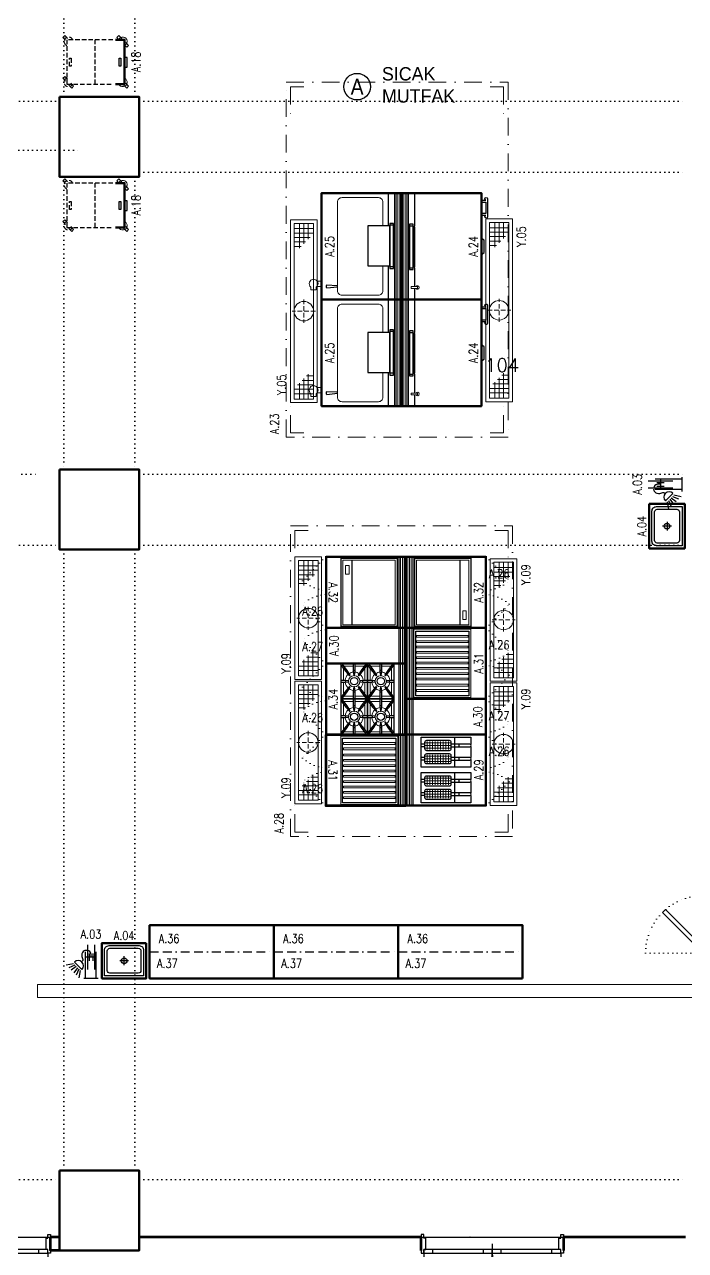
# Model space of a CAD drawing. Extents: x -228812 to 45006, y -308075 to -42938.
# Drawn here: x 31629 to 32373, y -47731 to -46350 of the extents above; entities that cross this region are included whole.
import ezdxf
from ezdxf.enums import TextEntityAlignment as Align

# ---------------------------------------------------------------- set-up
doc = ezdxf.new("R2010")
doc.units = 0
doc.header["$LTSCALE"] = 20
for name, pattern in [('BORDER', [1.75, 0.5, -0.25, 0.5, -0.25, 0, -0.25]), ('DASHDOTX2', [2, 1, -0.5, 0, -0.5]), ('DASHED', [0.75, 0.5, -0.25]), ('DASHED2', [0.375, 0.25, -0.125]), ('DOT', [0.25, 0, -0.25]), ('HIDDEN', [0.375, 0.25, -0.125])]:
    doc.linetypes.add(name, pattern=pattern)
doc.layers.get('0').update_dxf_attribs({"linetype": 'CONTINUOUS', "lineweight": 15})
doc.layers.get('DEFPOINTS').update_dxf_attribs({"linetype": 'CONTINUOUS'})
for name, color, linetype, lineweight in [('-DWG_ANA', 7, 'CONTINUOUS', 50), ('-DWG_ANA_1', 7, 'BORDER', 25), ('-DWG_DETAY1', 7, 'CONTINUOUS', 25), ('-DWG_DETAY2', 7, 'CONTINUOUS', 15), ('-DWG_DETAY4', 7, 'DOT', 18), ('DUVAR', 7, 'CONTINUOUS', 60), ('DVL-C', 7, 'DASHDOTX2', 20), ('KAPI', 32, 'CONTINUOUS', 25), ('kapi-acilis', 43, 'DOT', 15), ('KOLON', 7, 'CONTINUOUS', 50), ('NO', 7, 'CONTINUOUS', 30), ('PLAN', 253, 'CONTINUOUS', 15), ('yerizg-a', 7, 'CONTINUOUS', 15), ('yerizg-b', 7, 'CONTINUOUS', 9)]:
    doc.layers.add(name, color=color, linetype=linetype, lineweight=lineweight)
for name, color, linetype in [('BL-A', 1, 'CONTINUOUS'), ('BL-Y', 144, 'CONTINUOUS'), ('KAPILAR', 5, 'CONTINUOUS'), ('KIRIS', 9, 'DOT'), ('YAZI_BLM_1', 7, 'CONTINUOUS'), ('YAZI_BLM_2', 10, 'CONTINUOUS'), ('YRNO', 7, 'CONTINUOUS')]:
    doc.layers.add(name, color=color, linetype=linetype)
doc.styles.add('BLM_YAZI', font='stylu.ttf', dxfattribs={"width": 0.8})
doc.styles.add('OLC-50', font='romans.shx', dxfattribs={"width": 0.5, "height": 0.15})
doc.styles.add('ROMANS', font='romans.shx', dxfattribs={"width": 0.8})
doc.styles.get("Standard").update_dxf_attribs({"font": 'txttw.shx'})

# ---------------------------------------------------------------- blocks, each defined once
blk = doc.blocks.new('*U683')
at = {"color": 0}
for p, q in [((-157, 18), (-157, 95)), ((-3, 18), (-3, 95)), ((-147, 18), (-147, 14)), ((-90.1, 18), (-90.1, 14)), ((-70, 18), (-70, 14)), ((-13.1, 18), (-13.1, 14)), ((-80, 7.5), (-80, 7.5))]:
    blk.add_line(p, q, dxfattribs=at)
at = {"color": 0, "linetype": 'DOT', "ltscale": 20}
blk.add_line((-155, 0), (-5, 0), dxfattribs=at)
at = {"color": 16}
blk.add_lwpolyline([(-80, 7.5), (-80, 84)], dxfattribs=at)
at = {"color": 0, "lineweight": -3}
for points in [[(-160, 15), (-160, 18), (-157, 18), (-157, 14), (-155, 14), (-155, 1), (-157, 1), (-157, -3), (-160, -3), (-160, 0)], [(0, 15), (0, 18), (-3, 18), (-3, 14), (-5, 14), (-5, 1), (-3, 1), (-3, -3), (0, -3), (0, 0)]]:
    blk.add_lwpolyline(points, dxfattribs=at)
at = {"color": 0}
for points in [[(-157, 18), (-157, 14), (-80, 14), (-80, 18)], [(-80, 18), (-80, 14), (-3, 14), (-3, 18)]]:
    blk.add_lwpolyline(points, close=True, dxfattribs=at)
at = {"color": 16}
blk.add_circle((-80, 114), 30, dxfattribs=at)
at = {"color": 0}
for centre, start, end in [((-157, 18), 0, 90), ((-3, 18), 90, 180)]:
    blk.add_arc(centre, 77, start, end, dxfattribs=at)
at = {"color": 16, "style": 'OLC-50', "width": 0.45}
blk.add_attdef('POZ', text='', height=30, rotation=270, dxfattribs=at).set_placement((-80, 114), align=Align.MIDDLE_CENTER)
blk.add_attdef('YUK', text='', height=30, rotation=270, dxfattribs=at).set_placement((-90, 80), align=Align.TOP_LEFT)
blk.add_attdef('GEN', text='', height=30, rotation=270, dxfattribs=at).set_placement((-80, 80), align=Align.BOTTOM_LEFT)
at = {"style": 'OLC-50', "width": 0.5, "flags": 1}
for tag, p in [('KABLOK', (-188.3, -83.8)), ('KAMAHKOD', (-83.9, -83.8)), ('KAMAHNO', (-195.2, -120.6)), ('KAMAHAD', (-79.6, -120)), ('DUVKA', (-188.6, -156)), ('KARENK', (-82.6, -154.8)), ('KATIP', (-188.1, -194)), ('KASAMAL', (-83.9, -189.6)), ('KAMAL', (-188.7, -233)), ('KASARENK', (-83.5, -229)), ('MENFEZ', (-190, -268.9)), ('YANGIN', (-84.2, -266.9)), ('ACILYON', (-192.7, -303.5)), ('CEKIT', (-86.3, -303.2)), ('CARPTEK', (-195, -337.4)), ('FOTOSEL', (-86.8, -337.1)), ('PBAR', (-193.2, -371.1)), ('KONTROL', (-87, -371.1))]:
    blk.add_attdef(tag, p, '', height=30, dxfattribs=at)
blk = doc.blocks.new('KOLON90')
at = {"layer": 'KOLON', "color": 4}
blk.add_lwpolyline([(-45, 45), (45, 45), (45, -45), (-45, -45)], close=True, dxfattribs=at)
blk = doc.blocks.new('AMK200')
at = {"layer": '-DWG_ANA', "color": 0}
blk.add_lwpolyline([(0, -5), (0, -6), (0, -15), (50, -15), (50, -6), (50, -5)], dxfattribs=at)
at = {"layer": '-DWG_DETAY1', "color": 0, "linetype": 'HIDDEN'}
for points in [[(50, -2), (50, 50), (0, 50), (0, -2)], [(0, 18), (50, 18)]]:
    blk.add_lwpolyline(points, dxfattribs=at)
blk.add_lwpolyline([(20, 47), (29, 47), (29, 45), (20, 45)], close=True, dxfattribs=at)
at = {"layer": '-DWG_DETAY1', "color": 0, "linetype": 'Continuous'}
blk.add_lwpolyline([(20, -9), (29, -9), (29, -11), (20, -11)], close=True, dxfattribs=at)
at = {"layer": '-DWG_DETAY1', "color": 0}
blk.add_lwpolyline([(19, -15), (19, -18), (30, -18), (30, -15)], dxfattribs=at)
at = {"layer": '-DWG_DETAY2', "color": 0, "linetype": 'HIDDEN'}
for points in [[(-1.4, 47.6), (-4.5, 44.5), (-2.4, 42.4), (0.8, 45.5)], [(3.4, 51.4), (6.5, 54.5), (8.6, 52.4), (5.5, 49.2)], [(49.4, 51.4), (52.5, 54.5), (54.6, 52.4), (51.5, 49.2)], [(49.4, -9.6), (52.5, -6.5), (54.6, -8.6), (51.5, -11.8)], [(-1.4, -14.4), (-4.5, -17.5), (-2.4, -19.6), (0.8, -16.5)], [(44.6, -14.4), (41.5, -17.5), (43.6, -19.6), (46.8, -16.5)]]:
    blk.add_lwpolyline(points, dxfattribs=at)
for centre, start, end in [((2, 48), 23.5782, 246.4218), ((48, 48), 293.5782, 156.4218)]:
    blk.add_arc(centre, 5, start, end, dxfattribs=at)
at = {"layer": '-DWG_DETAY2', "color": 0}
for centre, start, end in [((2, -13), 113.5782, 336.4218), ((48, -13), 203.5782, 66.4218)]:
    blk.add_arc(centre, 5, start, end, dxfattribs=at)
at = {"layer": 'NO', "linetype": 'Continuous', "style": 'ROMANS', "width": 0.8}
blk.add_attdef('NO', text='', height=10, dxfattribs=at).set_placement((25, -28), align=Align.MIDDLE)
blk = doc.blocks.new('jb-ta2')
at = {"layer": 'YAZI_BLM_1'}
blk.add_circle((0, 0), 15, dxfattribs=at)
at = {"layer": 'YAZI_BLM_1', "style": 'BLM_YAZI'}
for s, p in [('SICAK', (28, 7)), ('MUTFAK', (28, -18))]:
    blk.add_text(s, height=15, dxfattribs=at).set_placement(p)
at = {"layer": 'YAZI_BLM_2', "style": 'BLM_YAZI', "width": 0.9}
blk.add_text('A', height=18, dxfattribs=at).set_placement((0, 0), align=Align.MIDDLE)
blk = doc.blocks.new('9-t12')
at = {"layer": '-DWG_ANA', "color": 0}
blk.add_lwpolyline([(0, 0), (120, 0), (120, -90), (0, -90)], close=True, dxfattribs=at)
at = {"layer": '-DWG_DETAY1', "color": 0}
blk.add_lwpolyline([(0, -8), (120, -8)], dxfattribs=at)
at = {"layer": '-DWG_DETAY2', "color": 0}
for points in [[(0, -2), (120, -2)], [(0, -4), (120, -4)], [(0, -6), (120, -6)]]:
    blk.add_lwpolyline(points, dxfattribs=at)
blk = doc.blocks.new('9RG250')
at = {"layer": '-DWG_DETAY1', "color": 0}
for points in [[(34, -13), (85, -13), (85, -9), (34, -9)], [(37, -13), (37, -38), (82, -38), (82, -13)]]:
    blk.add_lwpolyline(points, close=True, dxfattribs=at)
for points in [[(36, -9), (36, -13)], [(83, -9), (83, -13)], [(1, -15), (36, -15)], [(83, -15), (120, -15)]]:
    blk.add_lwpolyline(points, dxfattribs=at)
blk.add_lwpolyline([(106.7, -84.2), (105.4, -72.2), (104.4, -72.2), (103.7, -84.3, 0.405494)], format="xyb", close=True, dxfattribs=at)
at = {"layer": '-DWG_DETAY2', "color": 0}
for points in [[(35, -21), (10, -21, 0.414214), (5, -26), (5, -67, 0.414214), (10, -72)], [(37, -21), (35, -21, 0.372792)], [(75, -72), (110, -72, 0.414214), (115, -67), (115, -26, 0.414214), (110, -21), (85, -21), (82, -21, 0.369968)], [(9, -72), (14, -72, 0.497056)], [(14, -72), (75, -72, 0.305567)]]:
    blk.add_lwpolyline(points, format="xyb", dxfattribs=at)
for points in [[(99, -90), (99, -95)], [(105, -95), (105, -90)], [(106, -96), (109, -96), (109, -102), (106, -102)]]:
    blk.add_lwpolyline(points, dxfattribs=at)
blk.add_arc((102, -99), 5, 36.8699, 323.1301, dxfattribs=at)
at = {"layer": 'PLAN', "color": 0, "linetype": 'Continuous'}
blk.add_blockref('9-t12', (0, 0), dxfattribs=at)
at = {"layer": 'NO', "linetype": 'Continuous', "style": 'ROMANS', "width": 0.8}
blk.add_attdef('NO', text='', height=10, dxfattribs=at).set_placement((60, -81), align=Align.MIDDLE)
blk = doc.blocks.new('9DG120')
at = {"layer": '-DWG_DETAY1', "color": 0}
for points in [[(34, -13), (85, -13), (85, -9), (34, -9)], [(37, -13), (37, -15), (82, -15), (82, -13)]]:
    blk.add_lwpolyline(points, close=True, dxfattribs=at)
for points in [[(36, -9), (36, -13)], [(83, -9), (83, -13)], [(0, -15), (12.7, -15)], [(14.7, -15), (36, -15)], [(83, -15), (120, -15)], [(51, -90), (53, -93), (67, -93), (69, -90)]]:
    blk.add_lwpolyline(points, dxfattribs=at)
at = {"layer": '-DWG_DETAY1', "color": 0, "linetype": 'Continuous'}
blk.add_lwpolyline([(112, -90), (112, -95, -1.618034), (114, -97), (94, -97, -2.414214), (95, -95), (95, -90)], format="xyb", dxfattribs=at)
blk.add_lwpolyline([(110, -90), (110, -95), (97, -95), (97, -90)], dxfattribs=at)
at = {"layer": '-DWG_DETAY2', "color": 0}
blk.add_lwpolyline([(12.7, -11), (12.7, -18), (14.7, -18), (14.7, -11), (12.7, -11)], dxfattribs=at)
blk.add_lwpolyline([(12.7, -11), (12.7, -18), (14.7, -18), (14.7, -11), (12.7, -11)], dxfattribs=at)
blk.add_arc((13.7, -18), 2, 120, 60, dxfattribs=at)
blk.add_arc((13.7, -18), 2, 120, 60, dxfattribs=at)
at = {"layer": 'PLAN', "color": 0, "linetype": 'Continuous'}
blk.add_blockref('9-t12', (0, 0), dxfattribs=at)
at = {"layer": 'NO', "linetype": 'Continuous', "style": 'ROMANS', "width": 0.8}
blk.add_attdef('NO', text='', height=10, dxfattribs=at).set_placement((60, -81), align=Align.MIDDLE)
blk = doc.blocks.new('9-t4')
at = {"layer": '-DWG_ANA', "color": 0}
blk.add_lwpolyline([(0, 0), (40, 0), (40, -90), (0, -90)], close=True, dxfattribs=at)
at = {"layer": '-DWG_DETAY1', "color": 0}
blk.add_lwpolyline([(0, -8), (40, -8)], dxfattribs=at)
at = {"layer": '-DWG_DETAY2', "color": 0}
for points in [[(0, -2), (40, -2)], [(0, -4), (40, -4)], [(0, -6), (40, -6)]]:
    blk.add_lwpolyline(points, dxfattribs=at)
blk = doc.blocks.new('9TN100')
at = {"layer": 'PLAN', "color": 0, "linetype": 'Continuous'}
blk.add_blockref('9-t4', (0, 0), dxfattribs=at)
at = {"layer": 'NO', "linetype": 'Continuous', "style": 'ROMANS', "width": 0.8}
blk.add_attdef('NO', text='', height=10, dxfattribs=at).set_placement((20, -81), align=Align.MIDDLE)
blk = doc.blocks.new('9-OG')
at = {"layer": '-DWG_DETAY1', "color": 0}
blk.add_lwpolyline([(20, 15), (-20, 15), (-20, -15), (20, -15)], close=True, dxfattribs=at)
for points in [[(-19.2, 13.1), (-12.1, 7.8), (-6.7, 4.4, 0.245242), (-6.1, 5.2), (-10.9, 9.4), (-18, 14.7, 1)], [(-1, 13.9), (-1, 9.8), (-0.5, 6.4, 0.245242), (0.5, 6.4), (1, 9.8), (1, 13.9, 1)], [(17.9, 14.7), (10.9, 9.5), (6.1, 5.2, 0.245242), (6.7, 4.4), (12.1, 7.9), (19.1, 13.1, 1)], [(-18.9, -1), (-12.1, -1), (-6.4, -0.5, 0.245242), (-6.4, 0.5), (-12.1, 1), (-18.9, 1, 1)], [(18.9, 1), (12.1, 1), (6.4, 0.5, 0.245242), (6.4, -0.5), (12.1, -1), (18.9, -1, 1)], [(-17.9, -14.7), (-10.9, -9.5), (-6.1, -5.2, 0.245242), (-6.7, -4.4), (-12.1, -7.9), (-19.1, -13.1, 1)], [(1, -13.9), (1, -9.8), (0.5, -6.4, 0.245242), (-0.5, -6.4), (-1, -9.8), (-1, -13.9, 1)], [(19.2, -13.1), (12.1, -7.8), (6.7, -4.4, 0.245242), (6.1, -5.2), (10.9, -9.4), (18, -14.7, 1)]]:
    blk.add_lwpolyline(points, format="xyb", close=True, dxfattribs=at)
for points in [[(1, 13.9), (1, 13.9)], [(-18.9, 1), (-18.9, 1)], [(-10.9, 9.4), (-12.1, 7.8)], [(-12.1, 1), (-12.1, -1)], [(1, 9.8), (-1, 9.8)], [(12.1, 7.9), (10.9, 9.5)], [(12.1, -1), (12.1, 1)], [(-12.1, -7.9), (-10.9, -9.5)], [(-1, -9.8), (1, -9.8)], [(10.9, -9.4), (12.1, -7.8)], [(18.9, -1), (18.9, -1)], [(-1, -13.9), (-1, -13.9)]]:
    blk.add_lwpolyline(points, dxfattribs=at)
blk.add_circle((0, 0), 4.12, dxfattribs=at)
at = {"layer": '-DWG_DETAY2', "color": 0}
for points in [[(-17, 1), (-17, 11.5)], [(-14.4, 12), (-1, 12)], [(1, 12), (14.3, 12)], [(17, 11.5), (17, 1)], [(-17, -11.5), (-17, -1)], [(-1, -12), (-14.3, -12)], [(14.4, -12), (1, -12)], [(17, -1), (17, -11.5)]]:
    blk.add_lwpolyline(points, dxfattribs=at)
blk.add_circle((0, 0), 6.32, dxfattribs=at)
for start, end in [(146.8435, 175.3992), (95.539, 139.573), (40.6107, 84.461), (4.6008, 33.3335), (184.6008, 213.3335), (220.6107, 264.461), (275.539, 319.573), (326.8435, 355.3992)]:
    blk.add_arc((0, 0), 10.3, start, end, dxfattribs=at)
blk = doc.blocks.new('9-T8')
at = {"layer": '-DWG_ANA', "color": 0}
blk.add_lwpolyline([(0, 0), (80, 0), (80, -90), (0, -90)], close=True, dxfattribs=at)
at = {"layer": '-DWG_DETAY1', "color": 0}
blk.add_lwpolyline([(0, -8), (80, -8)], dxfattribs=at)
at = {"layer": '-DWG_DETAY2', "color": 0}
for points in [[(0, -2), (80, -2)], [(0, -4), (80, -4)], [(0, -6), (80, -6)]]:
    blk.add_lwpolyline(points, dxfattribs=at)
blk = doc.blocks.new('9KG200')
at = {"layer": '-DWG_DETAY1', "color": 0}
for p in [(20, -28.3), (60, -28.3), (20, -58.3), (60, -58.3)]:
    blk.add_blockref('9-OG', p, dxfattribs=at)
at = {"layer": 'PLAN', "color": 0, "linetype": 'Continuous'}
blk.add_blockref('9-T8', (0, 0), dxfattribs=at)
at = {"layer": 'NO', "linetype": 'Continuous', "style": 'ROMANS', "width": 0.8}
blk.add_attdef('NO', text='', height=10, dxfattribs=at).set_placement((40.2, -82), align=Align.MIDDLE)
blk = doc.blocks.new('9IG200')
at = {"layer": '-DWG_DETAY1', "color": 0}
blk.add_lwpolyline([(1.5, -73), (1.5, -10), (78.5, -10), (78.5, -73)], close=True, dxfattribs=at)
blk.add_lwpolyline([(3.5, -61), (76.5, -61)], dxfattribs=at)
at = {"layer": '-DWG_DETAY2', "color": 0}
for points in [[(3.5, -71), (3.5, -12), (76.5, -12), (76.5, -71)], [(9.5, -64), (9.5, -68), (19.5, -68), (19.5, -64)]]:
    blk.add_lwpolyline(points, close=True, dxfattribs=at)
at = {"layer": 'PLAN', "color": 0, "linetype": 'Continuous'}
blk.add_blockref('9-T8', (0, 0), dxfattribs=at)
at = {"layer": 'NO', "linetype": 'Continuous', "style": 'ROMANS', "width": 0.8}
blk.add_attdef('NO', text='', height=10, dxfattribs=at).set_placement((40.2, -82), align=Align.MIDDLE)
blk = doc.blocks.new('9LG200')
at = {"layer": '-DWG_DETAY1', "color": 0}
blk.add_lwpolyline([(3.5, -71), (3.5, -11), (76.5, -11), (76.5, -71)], close=True, dxfattribs=at)
at = {"layer": '-DWG_DETAY2', "color": 0}
for points in [[(1.5, -73), (1.5, -9), (78.5, -9), (78.5, -73)], [(8.6, -12), (8.6, -70), (10.6, -70), (10.6, -12)], [(14.6, -12), (14.6, -70), (16.6, -70), (16.6, -12)], [(21.6, -12), (21.6, -70), (23.6, -70), (23.6, -12)], [(27.6, -12), (27.6, -70), (29.6, -70), (29.6, -12)], [(33.6, -12), (33.6, -70), (35.6, -70), (35.6, -12)], [(39.6, -12), (39.6, -70), (41.6, -70), (41.6, -12)], [(45.6, -12), (45.6, -70), (47.6, -70), (47.6, -12)], [(51.6, -12), (51.6, -70), (53.6, -70), (53.6, -12)], [(57.6, -12), (57.6, -70), (59.6, -70), (59.6, -12)], [(63.6, -12), (63.6, -70), (65.6, -70), (65.6, -12)], [(69.6, -12), (69.6, -70), (71.6, -70), (71.6, -12)]]:
    blk.add_lwpolyline(points, close=True, dxfattribs=at)
at = {"layer": 'PLAN', "color": 0, "linetype": 'Continuous'}
blk.add_blockref('9-T8', (0, 0), dxfattribs=at)
at = {"layer": 'NO', "linetype": 'Continuous', "style": 'ROMANS', "width": 0.8}
blk.add_attdef('NO', text='', height=10, dxfattribs=at).set_placement((40.2, -82), align=Align.MIDDLE)
blk = doc.blocks.new('9-F')
at = {"layer": '-DWG_DETAY1', "color": 0}
for points in [[(-9, -56), (-17, -56), (-17, 0), (17, 0), (17, -56), (9, -56)], [(-9, -4), (-9, 0)], [(-6, -4), (-6, 0)], [(6, -4), (6, 0)], [(9, -4), (9, 0)], [(-17, -38), (17, -38)], [(-9, -43), (-6, -43)], [(6, -43), (9, -43)], [(6, -56), (-6, -56)]]:
    blk.add_lwpolyline(points, dxfattribs=at)
for points in [[(-13, -6), (-13, -32, 0.414214), (-11, -34), (-4, -34, 0.414214), (-2, -32), (-2, -6, 0.414214), (-4, -4), (-11, -4, 0.414214)], [(2, -6), (2, -32, 0.414214), (4, -34), (11, -34, 0.414214), (13, -32), (13, -6, 0.414214), (11, -4), (4, -4, 0.414214)]]:
    blk.add_lwpolyline(points, format="xyb", close=True, dxfattribs=at)
for points in [[(-9, -34), (-9, -55, 1), (-6, -55), (-6, -34)], [(6, -34), (6, -55, 1), (9, -55), (9, -34)]]:
    blk.add_lwpolyline(points, format="xyb", dxfattribs=at)
at = {"layer": '-DWG_DETAY2', "color": 0}
for points in [[(-12, -7), (-3, -7)], [(-12, -10), (-3, -10)], [(-12, -13), (-3, -13)], [(-10.5, -5), (-10.5, -33)], [(-7.5, -5), (-7.5, -33)], [(-4.5, -5), (-4.5, -33)], [(3, -7), (12, -7)], [(3, -10), (12, -10)], [(3, -13), (12, -13)], [(4.5, -5), (4.5, -33)], [(7.5, -5), (7.5, -33)], [(10.5, -5), (10.5, -33)], [(-12, -16), (-3, -16)], [(-12, -19), (-3, -19)], [(-12, -22), (-3, -22)], [(-12, -25), (-3, -25)], [(3, -16), (12, -16)], [(3, -19), (12, -19)], [(3, -22), (12, -22)], [(3, -25), (12, -25)], [(-12, -28), (-3, -28)], [(-12, -31), (-3, -31)], [(3, -28), (12, -28)], [(3, -31), (12, -31)]]:
    blk.add_lwpolyline(points, dxfattribs=at)
blk = doc.blocks.new('9FE200')
at = {"layer": '-DWG_DETAY1', "color": 0}
for p in [(20.1, -17), (60.1, -17)]:
    blk.add_blockref('9-F', p, dxfattribs=at)
at = {"layer": 'PLAN', "color": 0, "linetype": 'Continuous'}
blk.add_blockref('9-T8', (0, 0), dxfattribs=at)
at = {"layer": 'NO', "linetype": 'Continuous', "style": 'ROMANS', "width": 0.8}
blk.add_attdef('NO', text='', height=10, dxfattribs=at).set_placement((40.2, -82), align=Align.MIDDLE)
blk = doc.blocks.new('Y-SIFON')
at = {"layer": 'yerizg-a', "color": 0, "linetype": 'Continuous'}
blk.add_circle((0, 0), 11, dxfattribs=at)
at = {"layer": 'yerizg-b', "color": 0, "linetype": 'DASHED2'}
for points in [[(-13, 0), (13, 0)], [(0, 13), (0, -13)]]:
    blk.add_lwpolyline(points, dxfattribs=at)
blk = doc.blocks.new('1BS-SYK320A')
at = {"layer": 'yerizg-a', "color": 0}
blk.add_lwpolyline([(0, 0), (206, 0), (206, -30), (0, -30)], close=True, dxfattribs=at)
at = {"layer": 'yerizg-b', "color": 0}
for p, q in [((4, -10), (22, -10)), ((10, -26), (10, -4)), ((15, -4), (15, -26)), ((20, -26), (20, -8)), ((25, -26), (25, -13)), ((202, -10), (174, -10)), ((176, -4), (176, -12)), ((181, -4), (181, -17)), ((186, -4), (186, -22)), ((191, -26), (191, -4)), ((196, -4), (196, -26)), ((4, -15), (27, -15)), ((4, -20), (32, -20)), ((30, -26), (30, -18)), ((202, -15), (179, -15)), ((202, -20), (184, -20))]:
    blk.add_line(p, q, dxfattribs=at)
blk.add_lwpolyline([(4, -4), (202, -4), (202, -26), (4, -26)], close=True, dxfattribs=at)
at = {"layer": 'PLAN', "color": 0, "linetype": 'Continuous'}
blk.add_blockref('Y-SIFON', (103, -15), dxfattribs=at)
at = {"layer": 'YRNO', "linetype": 'Continuous', "style": 'ROMANS', "width": 0.8}
blk.add_attdef('YRNO', text='', height=10, dxfattribs=at).set_placement((186, -40), align=Align.MIDDLE)
blk = doc.blocks.new('1BS-SYK313A')
at = {"layer": 'yerizg-a', "color": 0}
blk.add_lwpolyline([(0, 0), (138, 0), (138, -30), (0, -30)], close=True, dxfattribs=at)
at = {"layer": 'yerizg-b', "color": 0}
for p, q in [((4, -10), (22, -10)), ((10, -26), (10, -4)), ((15, -4), (15, -26)), ((20, -26), (20, -8)), ((25, -26), (25, -13)), ((134, -10), (106, -10)), ((108, -4), (108, -12)), ((113, -4), (113, -17)), ((118, -4), (118, -22)), ((123, -26), (123, -4)), ((128, -4), (128, -26)), ((4, -15), (27, -15)), ((4, -20), (32, -20)), ((30, -26), (30, -18)), ((134, -15), (111, -15)), ((134, -20), (116, -20))]:
    blk.add_line(p, q, dxfattribs=at)
blk.add_lwpolyline([(4, -4), (134, -4), (134, -26), (4, -26)], close=True, dxfattribs=at)
at = {"layer": 'PLAN', "color": 0, "linetype": 'Continuous'}
blk.add_blockref('Y-SIFON', (69, -15), dxfattribs=at)
at = {"layer": 'YRNO', "linetype": 'Continuous', "style": 'ROMANS', "width": 0.8}
blk.add_attdef('YRNO', text='', height=10, dxfattribs=at).set_placement((120, -40), align=Align.MIDDLE)
blk = doc.blocks.new('DOF358')
at = {"layer": 'DVL-C', "color": 0}
blk.add_lwpolyline([(0, 0), (350, 0), (350, -250), (0, -250)], close=True, dxfattribs=at)
for points in [[(5, -20), (5, -5), (40, -5)], [(345, -20), (345, -5), (310, -5)], [(5, -230), (5, -245), (40, -245)], [(345, -230), (345, -245), (310, -245)]]:
    blk.add_lwpolyline(points, dxfattribs=at)
at = {"layer": 'NO', "linetype": 'Continuous', "style": 'ROMANS', "width": 0.8}
blk.add_attdef('NO', text='', height=10, dxfattribs=at).set_placement((335, -263), align=Align.MIDDLE)
blk = doc.blocks.new('9GD200')
at = {"layer": '-DWG_ANA', "color": 0}
blk.add_lwpolyline([(0, -90), (0, 0), (40, 0), (80, 0), (80, -90), (40, -90)], close=True, dxfattribs=at)
at = {"layer": '-DWG_DETAY4', "color": 0}
for points in [[(-0.6, -90.3), (26.7, -116.3, 0.167461), (37.8, -90.5, 0.167461)], [(80.6, -90.3), (53.3, -116.3, -0.167461), (42.2, -90.5, -0.167461)]]:
    blk.add_lwpolyline(points, format="xyb", dxfattribs=at)
at = {"layer": 'NO', "color": 0, "invisible_edges": 14}
blk.add_3dface([(54, -90, 1), (69, -90, 1), (69, -120, 1), (54, -120, 1)], dxfattribs=at)
at = {"layer": 'NO', "linetype": 'Continuous', "style": 'ROMANS', "width": 0.8}
blk.add_attdef('NO', text='', height=10, rotation=90, dxfattribs=at).set_placement((61, -105, 1), align=Align.MIDDLE)
blk = doc.blocks.new('9GD100')
at = {"layer": '-DWG_ANA', "color": 0}
blk.add_lwpolyline([(40, -90), (0, -90), (0, 0), (40, 0)], close=True, dxfattribs=at)
at = {"layer": '-DWG_DETAY4', "color": 0}
blk.add_lwpolyline([(40.6, -90.3), (13.3, -116.3, -0.167461), (2.2, -90.5, -0.167461)], format="xyb", dxfattribs=at)
at = {"layer": 'NO', "color": 0, "invisible_edges": 14}
blk.add_3dface([(14, -90, 1), (29, -90, 1), (29, -120, 1), (14, -120, 1)], dxfattribs=at)
at = {"layer": 'NO', "linetype": 'Continuous', "style": 'ROMANS', "width": 0.8}
blk.add_attdef('NO', text='', height=10, rotation=90, dxfattribs=at).set_placement((21, -105, 1), align=Align.MIDDLE)
blk = doc.blocks.new('EEN102D')
at = {"layer": '-DWG_ANA', "color": 0}
blk.add_lwpolyline([(0, -40), (0, 0), (50, 0), (50, -40)], close=True, dxfattribs=at)
at = {"layer": '-DWG_DETAY1', "color": 0}
for points in [[(3, -32), (3, -3), (47, -3), (47, -32, -0.414214), (42, -37), (8, -37, -0.414214)], [(9, -6), (41, -6, -0.414214), (44, -9), (44, -31, -0.414214), (41, -34), (9, -34, -0.414214), (6, -31), (6, -9, -0.414214)]]:
    blk.add_lwpolyline(points, format="xyb", close=True, dxfattribs=at)
for points in [[(20, -20), (30, -20)], [(25, -15), (25, -25)]]:
    blk.add_lwpolyline(points, dxfattribs=at)
blk.add_circle((25, -20), 3.16, dxfattribs=at)
at = {"layer": 'NO', "linetype": 'Continuous', "style": 'ROMANS', "width": 0.8}
blk.add_attdef('NO', text='', height=10, dxfattribs=at).set_placement((25, -48.4), align=Align.MIDDLE)
blk = doc.blocks.new('1CC-GT15')
at = {"layer": '-DWG_ANA_1', "color": 0, "linetype": 'Continuous'}
for points in [[(-6, 0), (-6, -30)], [(6, 0), (6, -30)], [(-6, -24), (6, -24)]]:
    blk.add_lwpolyline(points, dxfattribs=at)
at = {"layer": '-DWG_DETAY1', "color": 0}
for points in [[(-8, 0), (8, 0)], [(-4, -38), (-4, -10)], [(4, -38), (4, -10)], [(18.7, -18.5), (10.2, -10)], [(12, -9.1), (13.7, -0.8)], [(13.6, -10.6), (16.5, -3.6)], [(15.1, -12.1), (19.3, -6.5)], [(16.6, -13.6), (22.2, -9.3)], [(18.1, -15.1), (25, -12.1)], [(-2, -28), (-2, -20)], [(2, -28), (2, -20)], [(19.6, -16.6), (27.9, -14.9)]]:
    blk.add_lwpolyline(points, dxfattribs=at)
blk.add_arc((14.4, -14.3), 6, 135.1651, 315.1651, dxfattribs=at)
blk.add_spline([(0, -24), (0.6, -29.4), (5.1, -31.7), (8.6, -30.5), (10.2, -24.8), (9.3, -20.4), (10.8, -18.7)], degree=3, dxfattribs=at)
at = {"layer": 'NO', "linetype": 'Continuous', "style": 'ROMANS', "width": 0.8}
blk.add_attdef('NO', text='', height=10, dxfattribs=at).set_placement((0, -50), align=Align.MIDDLE)
blk = doc.blocks.new('RRN143')
at = {"layer": '-DWG_ANA_1', "color": 0}
blk.add_lwpolyline([(0, -30), (0, 0), (140, 0), (140, -30)], close=True, dxfattribs=at)
at = {"layer": 'NO', "linetype": 'Continuous', "style": 'ROMANS', "width": 0.8}
blk.add_attdef('NO', text='', height=10, dxfattribs=at).set_placement((120, -17), align=Align.MIDDLE)
blk = doc.blocks.new('T_146')
at = {"layer": '-DWG_ANA', "color": 0}
blk.add_lwpolyline([(0, 0), (140, 0), (140, -60), (0, -60)], close=True, dxfattribs=at)
blk = doc.blocks.new('TCN146-S')
at = {"layer": 'PLAN', "color": 0, "linetype": 'Continuous'}
blk.add_blockref('T_146', (0, 0), dxfattribs=at)
at = {"layer": 'NO', "linetype": 'Continuous', "style": 'ROMANS', "width": 0.8}
blk.add_attdef('NO', text='', height=10, dxfattribs=at).set_placement((118, -45), align=Align.MIDDLE)
blk = doc.blocks.new('DOF408')
at = {"layer": 'DVL-C', "color": 0}
blk.add_lwpolyline([(0, 0), (400, 0), (400, -250), (0, -250)], close=True, dxfattribs=at)
for points in [[(5, -20), (5, -5), (40, -5)], [(395, -20), (395, -5), (360, -5)], [(5, -230), (5, -245), (40, -245)], [(395, -230), (395, -245), (360, -245)]]:
    blk.add_lwpolyline(points, dxfattribs=at)
at = {"layer": 'NO', "linetype": 'Continuous', "style": 'ROMANS', "width": 0.8}
blk.add_attdef('NO', text='', height=10, dxfattribs=at).set_placement((385, -263), align=Align.MIDDLE)
blk = doc.blocks.new('J-KC14')
at = {"layer": 'KAPI', "linetype": 'Continuous'}
for points in [[(5, 5), (8.5, 1.5), (54.5, 47.4), (51, 51)], [(85.5, -37.4), (89, -41), (135, 5), (131.5, 8.5)]]:
    blk.add_lwpolyline(points, close=True, dxfattribs=at)
at = {"layer": 'kapi-acilis', "linetype": 'DOT'}
for points in [[(70, 5, 0.414214), (5, 70), (5, 10)], [(70, 5, 0.414214), (135, -60), (135, 0)]]:
    blk.add_lwpolyline(points, format="xyb", dxfattribs=at)

msp = doc.modelspace()

# ---------------------------------------------------------------- linework, layer by layer
at = {"linetype": 'Continuous'}
for p, q in [((31643.113, -47431.699), (31643.113, -47446.443)), ((31643.113, -47431.699), (33492.865, -47431.699)), ((31643.113, -47446.443), (32677.236, -47446.443))]:
    msp.add_line(p, q, dxfattribs=at)
at = {"layer": 'DEFPOINTS', "linetype": 'Continuous'}
for p, q in [((31667.874, -47716.5), (31667.874, -47641.5)), ((31667.874, -47641.5), (31757.874, -47641.5)), ((31757.874, -47641.5), (31757.874, -47716.5)), ((31467.874, -47716.5), (31667.874, -47716.5)), ((31757.874, -47716.5), (32372.874, -47716.5))]:
    msp.add_line(p, q, dxfattribs=at)
at = {"layer": 'DUVAR', "color": 2}
for p, q in [((32075.374, -47716.5), (31757.874, -47716.5)), ((32075.374, -47731.5), (32075.374, -47716.5))]:
    msp.add_line(p, q, dxfattribs=at)
for points in [[(31667.874, -47731.5), (31657.874, -47731.5), (31657.874, -47716.5)], [(31667.874, -47716.5), (31657.874, -47716.5)], [(32372.874, -47716.5), (32235.374, -47716.5), (32235.374, -47731.5)]]:
    msp.add_lwpolyline(points, dxfattribs=at)
at = {"layer": 'KIRIS', "color": 251}
for p, q in [((31672.874, -45731.5), (31672.874, -46431.5)), ((31752.874, -45731.5), (31752.874, -46431.5)), ((31117.874, -46436.5), (31672.874, -46436.5)), ((31757.874, -46436.5), (32372.874, -46436.5)), ((31137.874, -46491.5), (31692.874, -46491.5)), ((31757.874, -46516.5), (32372.874, -46516.5)), ((31672.874, -46521.5), (31672.874, -46851.5)), ((31752.874, -46521.5), (31752.874, -46851.5)), ((31089.911, -46856.5), (31644.911, -46856.5)), ((31757.874, -46856.5), (32372.874, -46856.5)), ((31112.874, -46936.5), (31667.874, -46936.5)), ((31672.874, -46941.5), (31672.874, -47641.5)), ((31752.874, -46941.5), (31752.874, -47641.5)), ((31757.874, -46936.5), (32372.874, -46936.5)), ((31107.874, -47651.5), (31667.874, -47651.5)), ((31757.874, -47651.5), (32372.874, -47651.5))]:
    msp.add_line(p, q, dxfattribs=at)

# ---------------------------------------------------------------- block references
at = {"linetype": 'Continuous'}
msp.add_blockref('jb-ta2', (32003.113, -46420), dxfattribs=at)
at = {"linetype": 'Continuous', "rotation": 270}
msp.add_blockref('J-KC14', (32387.874, -47261.559), dxfattribs=at)
at = {"layer": 'BL-A', "linetype": 'Continuous'}
for name, p, rotation, values in [('AMK200', (31726.212, -46417.029), 90, {'NO': 'A.18'}), ('AMK200', (31726.212, -46578.553), 90, {'NO': 'A.18'}), ('9DG120', (32053.113, -46660), 90, {'NO': 'A.24'}), ('9DG120', (32053.113, -46780), 90, {'NO': 'A.24'}), ('9GD200', (32058.113, -46950), 270, {'NO': 'A.26'}), ('9IG200', (32058.113, -46950), 270, {'NO': 'A.32'}), ('9IG200', (32058.113, -47030), 90, {'NO': 'A.32'}), ('9GD100', (32058.113, -47030), 270, {'NO': 'A.27'}), ('9LG200', (32058.113, -47110), 90, {'NO': 'A.31'}), ('9GD200', (32058.113, -47070), 270, {'NO': 'A.26'}), ('9TN100', (32058.113, -47150), 90, {'NO': 'A.30'}), ('9GD200', (32058.113, -47150), 270, {'NO': 'A.26'}), ('9LG200', (32057.837, -47150.561), 270, {'NO': 'A.31'}), ('9FE200', (32058.113, -47230), 90, {'NO': 'A.29'})]:
    msp.add_blockref(name, p, dxfattribs=dict(at, rotation=rotation)).add_auto_attribs(values)
ref = msp.add_blockref('DOF408', (32173.113, -46415), dxfattribs=dict(at, rotation=270))
ref.add_attrib('NO', 'A.23', dxfattribs={"layer": 'NO', "linetype": 'Continuous', "height": 10, "rotation": 90, "style": 'ROMANS', "width": 0.8}).set_placement((31910.113, -46800), align=Align.MIDDLE)
ref = msp.add_blockref('9RG250', (32053.113, -46540), dxfattribs=dict(at, rotation=270))
ref.add_attrib('NO', 'A.25', dxfattribs={"layer": 'NO', "linetype": 'Continuous', "height": 10, "rotation": 90, "style": 'ROMANS', "width": 0.8}).set_placement((31972.113, -46600), align=Align.MIDDLE)
ref = msp.add_blockref('9RG250', (32053.113, -46660), dxfattribs=dict(at, rotation=270))
ref.add_attrib('NO', 'A.25', dxfattribs={"layer": 'NO', "linetype": 'Continuous', "height": 10, "rotation": 90, "style": 'ROMANS', "width": 0.8}).set_placement((31972.113, -46720), align=Align.MIDDLE)
ref = msp.add_blockref('1CC-GT15', (32368.751, -46868.116), dxfattribs=dict(at, rotation=270))
ref.add_attrib('NO', 'A.03', dxfattribs={"layer": 'NO', "linetype": 'Continuous', "height": 10, "rotation": 90, "style": 'ROMANS', "width": 0.8}).set_placement((32318.751, -46868.116), align=Align.MIDDLE)
ref = msp.add_blockref('EEN102D', (32372.144, -46890.28), dxfattribs=dict(at, rotation=270))
ref.add_attrib('NO', 'A.04', dxfattribs={"layer": 'NO', "linetype": 'Continuous', "height": 10, "rotation": 90, "style": 'ROMANS', "width": 0.8}).set_placement((32323.748, -46915.322), align=Align.MIDDLE)
ref = msp.add_blockref('DOF358', (32178.113, -46915), dxfattribs=dict(at, rotation=270))
ref.add_attrib('NO', 'A.28', dxfattribs={"layer": 'NO', "linetype": 'Continuous', "height": 10, "rotation": 90, "style": 'ROMANS', "width": 0.8}).set_placement((31915.113, -47250), align=Align.MIDDLE)
ref = msp.add_blockref('9GD200', (32058.113, -47030), dxfattribs=dict(at, rotation=90))
ref.add_attrib('NO', 'A.26', dxfattribs={"layer": 'NO', "linetype": 'Continuous', "height": 10, "style": 'ROMANS', "width": 0.8}).set_placement((32163.113, -46969, 1), align=Align.MIDDLE)
ref = msp.add_blockref('9TN100', (32058.113, -47030), dxfattribs=dict(at, rotation=270))
ref.add_attrib('NO', 'A.30', dxfattribs={"layer": 'NO', "linetype": 'Continuous', "height": 10, "rotation": 90, "style": 'ROMANS', "width": 0.8}).set_placement((31977.113, -47050), align=Align.MIDDLE)
ref = msp.add_blockref('9GD200', (32058.113, -47110), dxfattribs=dict(at, rotation=90))
ref.add_attrib('NO', 'A.26', dxfattribs={"layer": 'NO', "linetype": 'Continuous', "height": 10, "style": 'ROMANS', "width": 0.8}).set_placement((32163.113, -47049, 1), align=Align.MIDDLE)
ref = msp.add_blockref('9KG200', (32058.113, -47070), dxfattribs=dict(at, rotation=270))
ref.add_attrib('NO', 'A.34', dxfattribs={"layer": 'NO', "linetype": 'Continuous', "height": 10, "rotation": 90, "style": 'ROMANS', "width": 0.8}).set_placement((31976.113, -47110.204), align=Align.MIDDLE)
ref = msp.add_blockref('9GD100', (32058.113, -47150), dxfattribs=dict(at, rotation=90))
ref.add_attrib('NO', 'A.27', dxfattribs={"layer": 'NO', "linetype": 'Continuous', "height": 10, "style": 'ROMANS', "width": 0.8}).set_placement((32163.113, -47129, 1), align=Align.MIDDLE)
ref = msp.add_blockref('9GD200', (32058.113, -47230), dxfattribs=dict(at, rotation=90))
ref.add_attrib('NO', 'A.26', dxfattribs={"layer": 'NO', "linetype": 'Continuous', "height": 10, "style": 'ROMANS', "width": 0.8}).set_placement((32163.113, -47169, 1), align=Align.MIDDLE)
ref = msp.add_blockref('1CC-GT15', (31703.427, -47425), dxfattribs=dict(at, rotation=180))
ref.add_attrib('NO', 'A.03', dxfattribs={"layer": 'NO', "linetype": 'Continuous', "height": 10, "style": 'ROMANS', "width": 0.8}).set_placement((31703.427, -47375), align=Align.MIDDLE)
ref = msp.add_blockref('EEN102D', (31765.751, -47425), dxfattribs=dict(at, rotation=180))
ref.add_attrib('NO', 'A.04', dxfattribs={"layer": 'NO', "linetype": 'Continuous', "height": 10, "style": 'ROMANS', "width": 0.8}).set_placement((31740.71, -47376.604), align=Align.MIDDLE)
ref = msp.add_blockref('TCN146-S', (31909.411, -47425), dxfattribs=dict(at, rotation=180))
ref.add_attrib('NO', 'A.36', dxfattribs={"layer": 'NO', "linetype": 'Continuous', "height": 10, "style": 'ROMANS', "width": 0.8}).set_placement((31791.411, -47380), align=Align.MIDDLE)
ref = msp.add_blockref('TCN146-S', (32049.411, -47425), dxfattribs=dict(at, rotation=180))
ref.add_attrib('NO', 'A.36', dxfattribs={"layer": 'NO', "linetype": 'Continuous', "height": 10, "style": 'ROMANS', "width": 0.8}).set_placement((31931.411, -47380), align=Align.MIDDLE)
ref = msp.add_blockref('TCN146-S', (32189.411, -47425), dxfattribs=dict(at, rotation=180))
ref.add_attrib('NO', 'A.36', dxfattribs={"layer": 'NO', "linetype": 'Continuous', "height": 10, "style": 'ROMANS', "width": 0.8}).set_placement((32071.411, -47380), align=Align.MIDDLE)
ref = msp.add_blockref('RRN143', (31909.411, -47425), dxfattribs=dict(at, rotation=180))
ref.add_attrib('NO', 'A.37', dxfattribs={"layer": 'NO', "linetype": 'Continuous', "height": 10, "style": 'ROMANS', "width": 0.8}).set_placement((31789.411, -47408), align=Align.MIDDLE)
ref = msp.add_blockref('RRN143', (32049.411, -47425), dxfattribs=dict(at, rotation=180))
ref.add_attrib('NO', 'A.37', dxfattribs={"layer": 'NO', "linetype": 'Continuous', "height": 10, "style": 'ROMANS', "width": 0.8}).set_placement((31929.411, -47408), align=Align.MIDDLE)
ref = msp.add_blockref('RRN143', (32189.411, -47425), dxfattribs=dict(at, rotation=180))
ref.add_attrib('NO', 'A.37', dxfattribs={"layer": 'NO', "linetype": 'Continuous', "height": 10, "style": 'ROMANS', "width": 0.8}).set_placement((32069.411, -47408), align=Align.MIDDLE)
at = {"layer": 'BL-Y', "linetype": 'Continuous'}
ref = msp.add_blockref('1BS-SYK320A', (31958.113, -46570), dxfattribs=dict(at, rotation=270))
ref.add_attrib('YRNO', 'Y.05', dxfattribs={"layer": 'YRNO', "linetype": 'Continuous', "height": 10, "rotation": 90, "style": 'ROMANS', "width": 0.8}).set_placement((31918.113, -46756), align=Align.MIDDLE)
at = {"layer": 'BL-Y', "linetype": 'Continuous', "rotation": 90}
for name, p, values in [('1BS-SYK320A', (32148.113, -46775), {'YRNO': 'Y.05'}), ('1BS-SYK313A', (32153.113, -47090), {'YRNO': 'Y.09'}), ('1BS-SYK313A', (32153.113, -47230), {'YRNO': 'Y.09'})]:
    msp.add_blockref(name, p, dxfattribs=at).add_auto_attribs(values)
at = {"layer": 'BL-Y', "linetype": 'Continuous'}
ref = msp.add_blockref('1BS-SYK313A', (31963.113, -46950), dxfattribs=dict(at, rotation=270))
ref.add_attrib('YRNO', 'Y.09', dxfattribs={"layer": 'YRNO', "linetype": 'Continuous', "height": 10, "rotation": 90, "style": 'ROMANS', "width": 0.8}).set_placement((31923.113, -47070), align=Align.MIDDLE)
ref = msp.add_blockref('1BS-SYK313A', (31963.113, -47090), dxfattribs=dict(at, rotation=270))
ref.add_attrib('YRNO', 'Y.09', dxfattribs={"layer": 'YRNO', "linetype": 'Continuous', "height": 10, "rotation": 90, "style": 'ROMANS', "width": 0.8}).set_placement((31923.113, -47210), align=Align.MIDDLE)
at = {"layer": 'KAPILAR', "color": 5, "rotation": 180}
for p in [(31497.874, -47716.5), (32075.374, -47716.5)]:
    msp.add_blockref('*U683', p, dxfattribs=at).add_auto_attribs({'POZ': 'K7', 'GEN': '160', 'YUK': '220'})
at = {"layer": 'KOLON', "color": 1}
for p in [(31712.874, -46476.5), (31712.874, -46896.5), (31712.874, -47686.5)]:
    msp.add_blockref('KOLON90', p, dxfattribs=at)

# ---------------------------------------------------------------- texts
at = {"layer": 'DUVAR', "color": 2, "linetype": 'DASHED', "insert": (32147.124, -46726.442, 0), "char_height": 15, "width": 99.27711, "attachment_point": 1}
msp.add_mtext('{\\C0;104}', dxfattribs=at)

doc.saveas('drawing.dxf')
